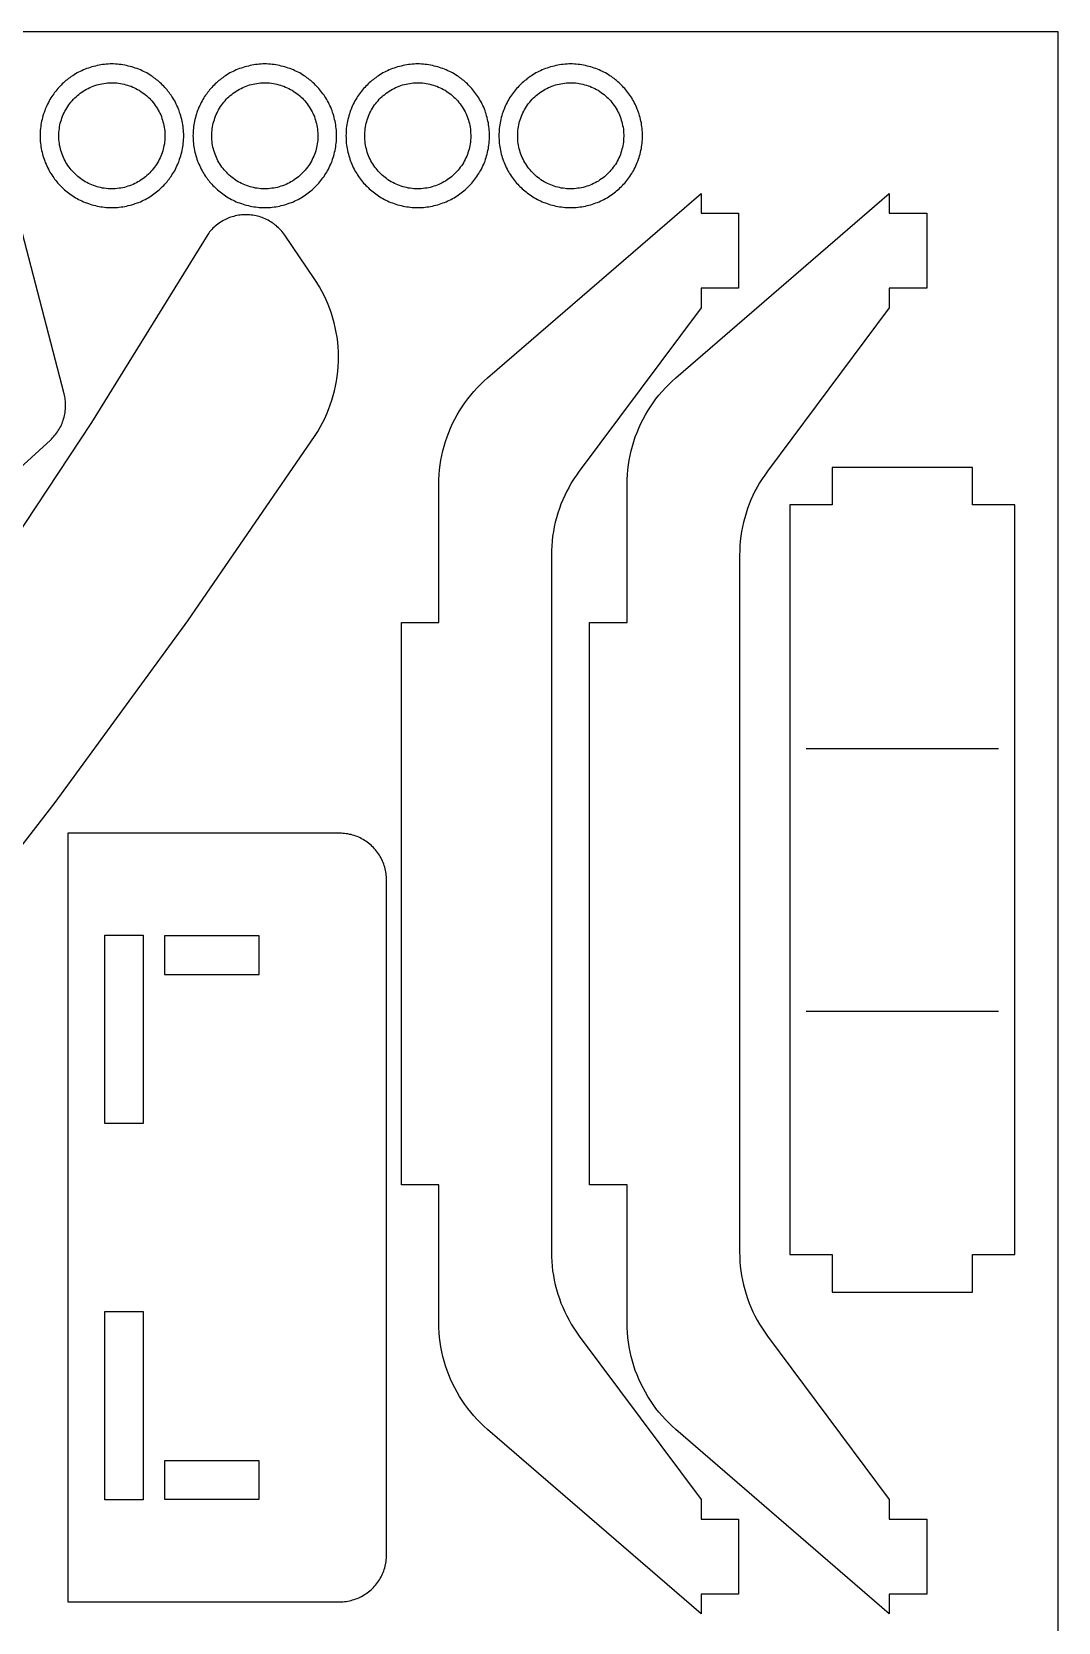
# Model space of a CAD drawing. Header units: millimetres. Extents: x 182 to 556, y 163 to 354.
# Drawn here: x 479.3 to 555.7, y 235.8 to 354.1 of the extents above; entities that cross this region are included whole.
import ezdxf

# ---------------------------------------------------------------- set-up
doc = ezdxf.new("R2010")
doc.units = ezdxf.units.MM
doc.layers.get('0').update_dxf_attribs({"linetype": 'CONTINUOUS', "true_color": 0xffffff})

msp = doc.modelspace()

# ---------------------------------------------------------------- linework, layer by layer
at = {"linetype": 'CONTINUOUS', "true_color": 0xffffff}
for points in [[(369.06, 163), (555.69, 163), (555.69, 354.11), (369.06, 354.11)], [(489.06, 350.15), (488.98, 350.24), (488.89, 350.32), (488.8, 350.4), (488.71, 350.48), (488.61, 350.55), (488.52, 350.63), (488.42, 350.7), (488.31, 350.78), (488.21, 350.85), (488.1, 350.92), (487.99, 350.98), (487.88, 351.05), (487.76, 351.11), (487.65, 351.17), (487.53, 351.22), (487.41, 351.28), (487.29, 351.33), (487.16, 351.38), (487.03, 351.42), (486.91, 351.47), (486.78, 351.5), (486.65, 351.54), (486.51, 351.57), (486.38, 351.6), (486.25, 351.63), (486.11, 351.65), (485.97, 351.67), (485.84, 351.69), (485.7, 351.7), (485.56, 351.71), (485.42, 351.72), (485.29, 351.72), (485.15, 351.72), (485.01, 351.71), (484.87, 351.7), (484.74, 351.69), (484.6, 351.67), (484.46, 351.65), (484.33, 351.63), (484.19, 351.6), (484.06, 351.57), (483.93, 351.54), (483.8, 351.5), (483.67, 351.47), (483.54, 351.42), (483.41, 351.38), (483.29, 351.33), (483.17, 351.28), (483.04, 351.22), (482.93, 351.17), (482.81, 351.11), (482.7, 351.05), (482.58, 350.98), (482.47, 350.92), (482.37, 350.85), (482.26, 350.78), (482.16, 350.7), (482.06, 350.63), (481.96, 350.55), (481.86, 350.48), (481.77, 350.4), (481.68, 350.32), (481.59, 350.24), (481.51, 350.15), (481.43, 350.07), (481.35, 349.98), (481.27, 349.89), (481.19, 349.8), (481.11, 349.7), (481.03, 349.61), (480.96, 349.51), (480.89, 349.4), (480.82, 349.3), (480.75, 349.19), (480.68, 349.08), (480.62, 348.97), (480.56, 348.85), (480.5, 348.74), (480.44, 348.62), (480.39, 348.5), (480.33, 348.37), (480.29, 348.25), (480.24, 348.12), (480.2, 348), (480.16, 347.87), (480.12, 347.74), (480.09, 347.6), (480.06, 347.47), (480.03, 347.34), (480.01, 347.2), (479.99, 347.06), (479.97, 346.93), (479.96, 346.79), (479.95, 346.65), (479.95, 346.51), (479.95, 346.38), (479.95, 346.24), (479.95, 346.1), (479.96, 345.96), (479.97, 345.82), (479.99, 345.69), (480.01, 345.55), (480.03, 345.42), (480.06, 345.28), (480.09, 345.15), (480.12, 345.02), (480.16, 344.89), (480.2, 344.76), (480.24, 344.63), (480.29, 344.5), (480.33, 344.38), (480.39, 344.26), (480.44, 344.13), (480.5, 344.02), (480.56, 343.9), (480.62, 343.78), (480.68, 343.67), (480.75, 343.56), (480.82, 343.46), (480.89, 343.35), (480.96, 343.25), (481.03, 343.15), (481.11, 343.05), (481.19, 342.95), (481.27, 342.86), (481.35, 342.77), (481.43, 342.68), (481.51, 342.6), (481.59, 342.52), (481.68, 342.44), (481.77, 342.35), (481.86, 342.28), (481.96, 342.2), (482.06, 342.12), (482.16, 342.05), (482.26, 341.98), (482.37, 341.91), (482.47, 341.84), (482.58, 341.77), (482.7, 341.71), (482.81, 341.64), (482.93, 341.59), (483.04, 341.53), (483.17, 341.47), (483.29, 341.42), (483.41, 341.38), (483.54, 341.33), (483.67, 341.29), (483.8, 341.25), (483.93, 341.21), (484.06, 341.18), (484.19, 341.15), (484.33, 341.12), (484.46, 341.1), (484.6, 341.08), (484.74, 341.06), (484.87, 341.05), (485.01, 341.04), (485.15, 341.04), (485.29, 341.04), (485.42, 341.04), (485.56, 341.04), (485.7, 341.05), (485.84, 341.06), (485.97, 341.08), (486.11, 341.1), (486.25, 341.12), (486.38, 341.15), (486.51, 341.18), (486.65, 341.21), (486.78, 341.25), (486.91, 341.29), (487.03, 341.33), (487.16, 341.38), (487.29, 341.42), (487.41, 341.47), (487.53, 341.53), (487.65, 341.59), (487.76, 341.64), (487.88, 341.71), (487.99, 341.77), (488.1, 341.84), (488.21, 341.91), (488.31, 341.98), (488.42, 342.05), (488.52, 342.12), (488.61, 342.2), (488.71, 342.28), (488.8, 342.35), (488.89, 342.44), (488.98, 342.52), (489.06, 342.6), (489.15, 342.68), (489.23, 342.77), (489.31, 342.86), (489.39, 342.95), (489.46, 343.05), (489.54, 343.15), (489.61, 343.25), (489.69, 343.35), (489.76, 343.46), (489.83, 343.56), (489.89, 343.67), (489.96, 343.78), (490.02, 343.9), (490.08, 344.02), (490.13, 344.13), (490.19, 344.26), (490.24, 344.38), (490.29, 344.5), (490.33, 344.63), (490.38, 344.76), (490.41, 344.89), (490.45, 345.02), (490.48, 345.15), (490.51, 345.28), (490.54, 345.42), (490.56, 345.55), (490.58, 345.69), (490.6, 345.82), (490.61, 345.96), (490.62, 346.1), (490.63, 346.24), (490.63, 346.38), (490.63, 346.51), (490.62, 346.65), (490.61, 346.79), (490.6, 346.93), (490.58, 347.06), (490.56, 347.2), (490.54, 347.34), (490.51, 347.47), (490.48, 347.6), (490.45, 347.74), (490.41, 347.87), (490.38, 348), (490.33, 348.12), (490.29, 348.25), (490.24, 348.37), (490.19, 348.5), (490.13, 348.62), (490.08, 348.74), (490.02, 348.85), (489.96, 348.97), (489.89, 349.08), (489.83, 349.19), (489.76, 349.3), (489.69, 349.4), (489.61, 349.51), (489.54, 349.61), (489.46, 349.7), (489.39, 349.8), (489.31, 349.89), (489.23, 349.98), (489.15, 350.07), (489.06, 350.15), (489.06, 350.15)], [(500.44, 350.15), (500.36, 350.24), (500.27, 350.32), (500.18, 350.4), (500.09, 350.48), (499.99, 350.55), (499.89, 350.63), (499.79, 350.7), (499.69, 350.78), (499.59, 350.85), (499.48, 350.92), (499.37, 350.98), (499.26, 351.05), (499.14, 351.11), (499.03, 351.17), (498.91, 351.22), (498.79, 351.28), (498.66, 351.33), (498.54, 351.38), (498.41, 351.42), (498.29, 351.47), (498.16, 351.5), (498.03, 351.54), (497.89, 351.57), (497.76, 351.6), (497.63, 351.63), (497.49, 351.65), (497.35, 351.67), (497.22, 351.69), (497.08, 351.7), (496.94, 351.71), (496.8, 351.72), (496.67, 351.72), (496.53, 351.72), (496.39, 351.71), (496.25, 351.7), (496.11, 351.69), (495.98, 351.67), (495.84, 351.65), (495.71, 351.63), (495.57, 351.6), (495.44, 351.57), (495.31, 351.54), (495.17, 351.5), (495.05, 351.47), (494.92, 351.42), (494.79, 351.38), (494.67, 351.33), (494.54, 351.28), (494.42, 351.22), (494.3, 351.17), (494.19, 351.11), (494.07, 351.05), (493.96, 350.98), (493.85, 350.92), (493.74, 350.85), (493.64, 350.78), (493.54, 350.7), (493.44, 350.63), (493.34, 350.55), (493.24, 350.48), (493.15, 350.4), (493.06, 350.32), (492.97, 350.24), (492.89, 350.15), (492.81, 350.07), (492.72, 349.98), (492.64, 349.89), (492.56, 349.8), (492.49, 349.7), (492.41, 349.61), (492.34, 349.51), (492.26, 349.4), (492.19, 349.3), (492.13, 349.19), (492.06, 349.08), (492, 348.97), (491.93, 348.85), (491.87, 348.74), (491.82, 348.62), (491.76, 348.5), (491.71, 348.37), (491.66, 348.25), (491.62, 348.12), (491.58, 348), (491.54, 347.87), (491.5, 347.74), (491.47, 347.6), (491.44, 347.47), (491.41, 347.34), (491.39, 347.2), (491.37, 347.06), (491.35, 346.93), (491.34, 346.79), (491.33, 346.65), (491.33, 346.51), (491.32, 346.38), (491.33, 346.24), (491.33, 346.1), (491.34, 345.96), (491.35, 345.82), (491.37, 345.69), (491.39, 345.55), (491.41, 345.42), (491.44, 345.28), (491.47, 345.15), (491.5, 345.02), (491.54, 344.89), (491.58, 344.76), (491.62, 344.63), (491.66, 344.5), (491.71, 344.38), (491.76, 344.26), (491.82, 344.13), (491.87, 344.02), (491.93, 343.9), (492, 343.78), (492.06, 343.67), (492.13, 343.56), (492.19, 343.46), (492.26, 343.35), (492.34, 343.25), (492.41, 343.15), (492.49, 343.05), (492.56, 342.95), (492.64, 342.86), (492.72, 342.77), (492.81, 342.68), (492.89, 342.6), (492.97, 342.52), (493.06, 342.44), (493.15, 342.35), (493.24, 342.28), (493.34, 342.2), (493.44, 342.12), (493.54, 342.05), (493.64, 341.98), (493.74, 341.91), (493.85, 341.84), (493.96, 341.77), (494.07, 341.71), (494.19, 341.64), (494.3, 341.59), (494.42, 341.53), (494.54, 341.47), (494.67, 341.42), (494.79, 341.38), (494.92, 341.33), (495.05, 341.29), (495.17, 341.25), (495.31, 341.21), (495.44, 341.18), (495.57, 341.15), (495.71, 341.12), (495.84, 341.1), (495.98, 341.08), (496.11, 341.06), (496.25, 341.05), (496.39, 341.04), (496.53, 341.04), (496.67, 341.04), (496.8, 341.04), (496.94, 341.04), (497.08, 341.05), (497.22, 341.06), (497.35, 341.08), (497.49, 341.1), (497.63, 341.12), (497.76, 341.15), (497.89, 341.18), (498.03, 341.21), (498.16, 341.25), (498.29, 341.29), (498.41, 341.33), (498.54, 341.38), (498.66, 341.42), (498.79, 341.47), (498.91, 341.53), (499.03, 341.59), (499.14, 341.64), (499.26, 341.71), (499.37, 341.77), (499.48, 341.84), (499.59, 341.91), (499.69, 341.98), (499.79, 342.05), (499.89, 342.12), (499.99, 342.2), (500.09, 342.28), (500.18, 342.35), (500.27, 342.44), (500.36, 342.52), (500.44, 342.6), (500.52, 342.68), (500.61, 342.77), (500.69, 342.86), (500.77, 342.95), (500.84, 343.05), (500.92, 343.15), (500.99, 343.25), (501.07, 343.35), (501.14, 343.46), (501.2, 343.56), (501.27, 343.67), (501.34, 343.78), (501.4, 343.9), (501.46, 344.02), (501.51, 344.13), (501.57, 344.26), (501.62, 344.38), (501.67, 344.5), (501.71, 344.63), (501.75, 344.76), (501.79, 344.89), (501.83, 345.02), (501.86, 345.15), (501.89, 345.28), (501.92, 345.42), (501.94, 345.55), (501.96, 345.69), (501.98, 345.82), (501.99, 345.96), (502, 346.1), (502, 346.24), (502.01, 346.38), (502, 346.51), (502, 346.65), (501.99, 346.79), (501.98, 346.93), (501.96, 347.06), (501.94, 347.2), (501.92, 347.34), (501.89, 347.47), (501.86, 347.6), (501.83, 347.74), (501.79, 347.87), (501.75, 348), (501.71, 348.12), (501.67, 348.25), (501.62, 348.37), (501.57, 348.5), (501.51, 348.62), (501.46, 348.74), (501.4, 348.85), (501.34, 348.97), (501.27, 349.08), (501.2, 349.19), (501.14, 349.3), (501.07, 349.4), (500.99, 349.51), (500.92, 349.61), (500.84, 349.7), (500.77, 349.8), (500.69, 349.89), (500.61, 349.98), (500.52, 350.07), (500.44, 350.15), (500.44, 350.15)], [(511.82, 350.15), (511.74, 350.24), (511.65, 350.32), (511.56, 350.4), (511.47, 350.48), (511.37, 350.55), (511.27, 350.63), (511.17, 350.7), (511.07, 350.78), (510.97, 350.85), (510.86, 350.92), (510.75, 350.98), (510.64, 351.05), (510.52, 351.11), (510.4, 351.17), (510.29, 351.22), (510.17, 351.28), (510.04, 351.33), (509.92, 351.38), (509.79, 351.42), (509.66, 351.47), (509.53, 351.5), (509.4, 351.54), (509.27, 351.57), (509.14, 351.6), (509, 351.63), (508.87, 351.65), (508.73, 351.67), (508.6, 351.69), (508.46, 351.7), (508.32, 351.71), (508.18, 351.72), (508.04, 351.72), (507.91, 351.72), (507.77, 351.71), (507.63, 351.7), (507.49, 351.69), (507.36, 351.67), (507.22, 351.65), (507.08, 351.63), (506.95, 351.6), (506.82, 351.57), (506.68, 351.54), (506.55, 351.5), (506.42, 351.47), (506.3, 351.42), (506.17, 351.38), (506.05, 351.33), (505.92, 351.28), (505.8, 351.22), (505.68, 351.17), (505.57, 351.11), (505.45, 351.05), (505.34, 350.98), (505.23, 350.92), (505.12, 350.85), (505.02, 350.78), (504.92, 350.7), (504.82, 350.63), (504.72, 350.55), (504.62, 350.48), (504.53, 350.4), (504.44, 350.32), (504.35, 350.24), (504.27, 350.15), (504.18, 350.07), (504.1, 349.98), (504.02, 349.89), (503.94, 349.8), (503.87, 349.7), (503.79, 349.61), (503.72, 349.51), (503.64, 349.4), (503.57, 349.3), (503.5, 349.19), (503.44, 349.08), (503.37, 348.97), (503.31, 348.85), (503.25, 348.74), (503.2, 348.62), (503.14, 348.5), (503.09, 348.37), (503.04, 348.25), (503, 348.12), (502.96, 348), (502.92, 347.87), (502.88, 347.74), (502.85, 347.6), (502.82, 347.47), (502.79, 347.34), (502.77, 347.2), (502.75, 347.06), (502.73, 346.93), (502.72, 346.79), (502.71, 346.65), (502.71, 346.51), (502.7, 346.38), (502.71, 346.24), (502.71, 346.1), (502.72, 345.96), (502.73, 345.82), (502.75, 345.69), (502.77, 345.55), (502.79, 345.42), (502.82, 345.28), (502.85, 345.15), (502.88, 345.02), (502.92, 344.89), (502.96, 344.76), (503, 344.63), (503.04, 344.5), (503.09, 344.38), (503.14, 344.26), (503.2, 344.13), (503.25, 344.02), (503.31, 343.9), (503.37, 343.78), (503.44, 343.67), (503.5, 343.56), (503.57, 343.46), (503.64, 343.35), (503.72, 343.25), (503.79, 343.15), (503.87, 343.05), (503.94, 342.95), (504.02, 342.86), (504.1, 342.77), (504.18, 342.68), (504.27, 342.6), (504.35, 342.52), (504.44, 342.44), (504.53, 342.35), (504.62, 342.28), (504.72, 342.2), (504.82, 342.12), (504.92, 342.05), (505.02, 341.98), (505.12, 341.91), (505.23, 341.84), (505.34, 341.77), (505.45, 341.71), (505.57, 341.64), (505.68, 341.59), (505.8, 341.53), (505.92, 341.47), (506.05, 341.42), (506.17, 341.38), (506.3, 341.33), (506.42, 341.29), (506.55, 341.25), (506.68, 341.21), (506.82, 341.18), (506.95, 341.15), (507.08, 341.12), (507.22, 341.1), (507.36, 341.08), (507.49, 341.06), (507.63, 341.05), (507.77, 341.04), (507.91, 341.04), (508.04, 341.04), (508.18, 341.04), (508.32, 341.04), (508.46, 341.05), (508.6, 341.06), (508.73, 341.08), (508.87, 341.1), (509, 341.12), (509.14, 341.15), (509.27, 341.18), (509.4, 341.21), (509.53, 341.25), (509.66, 341.29), (509.79, 341.33), (509.92, 341.38), (510.04, 341.42), (510.17, 341.47), (510.29, 341.53), (510.4, 341.59), (510.52, 341.64), (510.64, 341.71), (510.75, 341.77), (510.86, 341.84), (510.97, 341.91), (511.07, 341.98), (511.17, 342.05), (511.27, 342.12), (511.37, 342.2), (511.47, 342.28), (511.56, 342.35), (511.65, 342.44), (511.74, 342.52), (511.82, 342.6), (511.9, 342.68), (511.99, 342.77), (512.07, 342.86), (512.14, 342.95), (512.22, 343.05), (512.3, 343.15), (512.37, 343.25), (512.44, 343.35), (512.52, 343.46), (512.58, 343.56), (512.65, 343.67), (512.71, 343.78), (512.78, 343.9), (512.83, 344.02), (512.89, 344.13), (512.95, 344.26), (513, 344.38), (513.05, 344.5), (513.09, 344.63), (513.13, 344.76), (513.17, 344.89), (513.21, 345.02), (513.24, 345.15), (513.27, 345.28), (513.3, 345.42), (513.32, 345.55), (513.34, 345.69), (513.36, 345.82), (513.37, 345.96), (513.38, 346.1), (513.38, 346.24), (513.38, 346.38), (513.38, 346.51), (513.38, 346.65), (513.37, 346.79), (513.36, 346.93), (513.34, 347.06), (513.32, 347.2), (513.3, 347.34), (513.27, 347.47), (513.24, 347.6), (513.21, 347.74), (513.17, 347.87), (513.13, 348), (513.09, 348.12), (513.05, 348.25), (513, 348.37), (512.95, 348.5), (512.89, 348.62), (512.83, 348.74), (512.78, 348.85), (512.71, 348.97), (512.65, 349.08), (512.58, 349.19), (512.52, 349.3), (512.44, 349.4), (512.37, 349.51), (512.3, 349.61), (512.22, 349.7), (512.14, 349.8), (512.07, 349.89), (511.99, 349.98), (511.9, 350.07), (511.82, 350.15), (511.82, 350.15)], [(523.2, 350.15), (523.11, 350.24), (523.03, 350.32), (522.94, 350.4), (522.84, 350.48), (522.75, 350.55), (522.65, 350.63), (522.55, 350.7), (522.45, 350.78), (522.34, 350.85), (522.24, 350.92), (522.13, 350.98), (522.01, 351.05), (521.9, 351.11), (521.78, 351.17), (521.66, 351.22), (521.54, 351.28), (521.42, 351.33), (521.3, 351.38), (521.17, 351.42), (521.04, 351.47), (520.91, 351.5), (520.78, 351.54), (520.65, 351.57), (520.52, 351.6), (520.38, 351.63), (520.25, 351.65), (520.11, 351.67), (519.97, 351.69), (519.84, 351.7), (519.7, 351.71), (519.56, 351.72), (519.42, 351.72), (519.28, 351.72), (519.15, 351.71), (519.01, 351.7), (518.87, 351.69), (518.73, 351.67), (518.6, 351.65), (518.46, 351.63), (518.33, 351.6), (518.2, 351.57), (518.06, 351.54), (517.93, 351.5), (517.8, 351.47), (517.68, 351.42), (517.55, 351.38), (517.42, 351.33), (517.3, 351.28), (517.18, 351.22), (517.06, 351.17), (516.95, 351.11), (516.83, 351.05), (516.72, 350.98), (516.61, 350.92), (516.5, 350.85), (516.4, 350.78), (516.29, 350.7), (516.19, 350.63), (516.1, 350.55), (516, 350.48), (515.91, 350.4), (515.82, 350.32), (515.73, 350.24), (515.65, 350.15), (515.56, 350.07), (515.48, 349.98), (515.4, 349.89), (515.32, 349.8), (515.24, 349.7), (515.17, 349.61), (515.09, 349.51), (515.02, 349.4), (514.95, 349.3), (514.88, 349.19), (514.82, 349.08), (514.75, 348.97), (514.69, 348.85), (514.63, 348.74), (514.58, 348.62), (514.52, 348.5), (514.47, 348.37), (514.42, 348.25), (514.38, 348.12), (514.33, 348), (514.29, 347.87), (514.26, 347.74), (514.23, 347.6), (514.2, 347.47), (514.17, 347.34), (514.15, 347.2), (514.13, 347.06), (514.11, 346.93), (514.1, 346.79), (514.09, 346.65), (514.08, 346.51), (514.08, 346.38), (514.08, 346.24), (514.09, 346.1), (514.1, 345.96), (514.11, 345.82), (514.13, 345.69), (514.15, 345.55), (514.17, 345.42), (514.2, 345.28), (514.23, 345.15), (514.26, 345.02), (514.29, 344.89), (514.33, 344.76), (514.38, 344.63), (514.42, 344.5), (514.47, 344.38), (514.52, 344.26), (514.58, 344.13), (514.63, 344.02), (514.69, 343.9), (514.75, 343.78), (514.82, 343.67), (514.88, 343.56), (514.95, 343.46), (515.02, 343.35), (515.09, 343.25), (515.17, 343.15), (515.24, 343.05), (515.32, 342.95), (515.4, 342.86), (515.48, 342.77), (515.56, 342.68), (515.65, 342.6), (515.73, 342.52), (515.82, 342.44), (515.91, 342.35), (516, 342.28), (516.1, 342.2), (516.19, 342.12), (516.29, 342.05), (516.4, 341.98), (516.5, 341.91), (516.61, 341.84), (516.72, 341.77), (516.83, 341.71), (516.95, 341.64), (517.06, 341.59), (517.18, 341.53), (517.3, 341.47), (517.42, 341.42), (517.55, 341.38), (517.68, 341.33), (517.8, 341.29), (517.93, 341.25), (518.06, 341.21), (518.2, 341.18), (518.33, 341.15), (518.46, 341.12), (518.6, 341.1), (518.73, 341.08), (518.87, 341.06), (519.01, 341.05), (519.15, 341.04), (519.28, 341.04), (519.42, 341.04), (519.56, 341.04), (519.7, 341.04), (519.84, 341.05), (519.97, 341.06), (520.11, 341.08), (520.25, 341.1), (520.38, 341.12), (520.52, 341.15), (520.65, 341.18), (520.78, 341.21), (520.91, 341.25), (521.04, 341.29), (521.17, 341.33), (521.3, 341.38), (521.42, 341.42), (521.54, 341.47), (521.66, 341.53), (521.78, 341.59), (521.9, 341.64), (522.01, 341.71), (522.13, 341.77), (522.24, 341.84), (522.34, 341.91), (522.45, 341.98), (522.55, 342.05), (522.65, 342.12), (522.75, 342.2), (522.84, 342.28), (522.94, 342.35), (523.03, 342.44), (523.11, 342.52), (523.2, 342.6), (523.28, 342.68), (523.36, 342.77), (523.44, 342.86), (523.52, 342.95), (523.6, 343.05), (523.68, 343.15), (523.75, 343.25), (523.82, 343.35), (523.89, 343.46), (523.96, 343.56), (524.03, 343.67), (524.09, 343.78), (524.15, 343.9), (524.21, 344.02), (524.27, 344.13), (524.32, 344.26), (524.38, 344.38), (524.42, 344.5), (524.47, 344.63), (524.51, 344.76), (524.55, 344.89), (524.59, 345.02), (524.62, 345.15), (524.65, 345.28), (524.68, 345.42), (524.7, 345.55), (524.72, 345.69), (524.74, 345.82), (524.75, 345.96), (524.76, 346.1), (524.76, 346.24), (524.76, 346.38), (524.76, 346.51), (524.76, 346.65), (524.75, 346.79), (524.74, 346.93), (524.72, 347.06), (524.7, 347.2), (524.68, 347.34), (524.65, 347.47), (524.62, 347.6), (524.59, 347.74), (524.55, 347.87), (524.51, 348), (524.47, 348.12), (524.42, 348.25), (524.38, 348.37), (524.32, 348.5), (524.27, 348.62), (524.21, 348.74), (524.15, 348.85), (524.09, 348.97), (524.03, 349.08), (523.96, 349.19), (523.89, 349.3), (523.82, 349.4), (523.75, 349.51), (523.68, 349.61), (523.6, 349.7), (523.52, 349.8), (523.44, 349.89), (523.36, 349.98), (523.28, 350.07), (523.2, 350.15), (523.2, 350.15)], [(488.08, 349.17), (488.17, 349.07), (488.26, 348.97), (488.35, 348.86), (488.44, 348.75), (488.52, 348.64), (488.59, 348.53), (488.67, 348.41), (488.73, 348.29), (488.8, 348.17), (488.86, 348.05), (488.92, 347.93), (488.97, 347.8), (489.01, 347.67), (489.06, 347.54), (489.09, 347.41), (489.13, 347.28), (489.16, 347.14), (489.18, 347.01), (489.2, 346.87), (489.22, 346.74), (489.23, 346.6), (489.23, 346.46), (489.23, 346.32), (489.23, 346.19), (489.22, 346.05), (489.21, 345.91), (489.19, 345.78), (489.16, 345.64), (489.14, 345.51), (489.1, 345.38), (489.07, 345.25), (489.03, 345.11), (488.98, 344.99), (488.93, 344.86), (488.87, 344.73), (488.81, 344.61), (488.75, 344.49), (488.68, 344.37), (488.61, 344.25), (488.54, 344.14), (488.46, 344.03), (488.37, 343.92), (488.29, 343.81), (488.19, 343.71), (488.1, 343.61), (488, 343.51), (487.9, 343.42), (487.8, 343.33), (487.69, 343.25), (487.58, 343.17), (487.47, 343.09), (487.35, 343.01), (487.23, 342.94), (487.11, 342.88), (486.99, 342.82), (486.87, 342.76), (486.74, 342.71), (486.61, 342.66), (486.48, 342.62), (486.35, 342.58), (486.22, 342.54), (486.09, 342.51), (485.95, 342.49), (485.82, 342.47), (485.68, 342.45), (485.54, 342.44), (485.41, 342.43), (485.27, 342.43), (485.13, 342.43), (485, 342.44), (484.86, 342.45), (484.72, 342.47), (484.59, 342.49), (484.45, 342.52), (484.32, 342.55), (484.19, 342.59), (484.06, 342.63), (483.93, 342.67), (483.8, 342.72), (483.67, 342.77), (483.55, 342.83), (483.43, 342.9), (483.31, 342.96), (483.19, 343.03), (483.08, 343.11), (482.96, 343.19), (482.86, 343.27), (482.75, 343.35), (482.65, 343.44), (482.55, 343.54), (482.45, 343.64), (482.36, 343.74), (482.27, 343.84), (482.18, 343.94), (482.1, 344.05), (482.02, 344.17), (481.94, 344.28), (481.87, 344.4), (481.81, 344.52), (481.74, 344.64), (481.69, 344.76), (481.63, 344.89), (481.58, 345.02), (481.54, 345.15), (481.5, 345.28), (481.46, 345.41), (481.43, 345.54), (481.4, 345.68), (481.38, 345.81), (481.36, 345.95), (481.35, 346.09), (481.34, 346.22), (481.34, 346.36), (481.34, 346.5), (481.35, 346.63), (481.36, 346.77), (481.38, 346.91), (481.4, 347.04), (481.42, 347.18), (481.45, 347.31), (481.49, 347.44), (481.53, 347.57), (481.57, 347.7), (481.62, 347.83), (481.67, 347.96), (481.73, 348.08), (481.79, 348.2), (481.86, 348.32), (481.93, 348.44), (482, 348.56), (482.08, 348.67), (482.16, 348.78), (482.24, 348.89), (482.33, 348.99), (482.42, 349.09), (482.52, 349.19), (482.62, 349.28), (482.72, 349.38), (482.83, 349.46), (482.94, 349.55), (483.05, 349.63), (483.16, 349.7), (483.28, 349.77), (483.4, 349.84), (483.52, 349.9), (483.64, 349.96), (483.77, 350.02), (483.9, 350.07), (484.03, 350.11), (484.16, 350.16), (484.29, 350.19), (484.42, 350.23), (484.55, 350.25), (484.69, 350.28), (484.83, 350.29), (484.96, 350.31), (485.1, 350.32), (485.24, 350.32), (485.37, 350.32), (485.51, 350.32), (485.65, 350.31), (485.78, 350.29), (485.92, 350.27), (486.05, 350.25), (486.19, 350.22), (486.32, 350.18), (486.45, 350.15), (486.58, 350.1), (486.71, 350.06), (486.84, 350), (486.96, 349.95), (487.08, 349.89), (487.2, 349.82), (487.32, 349.76), (487.44, 349.68), (487.55, 349.61), (487.66, 349.53), (487.77, 349.44), (487.88, 349.35), (487.98, 349.26), (488.08, 349.17), (488.08, 349.17)], [(499.46, 349.17), (499.55, 349.07), (499.64, 348.97), (499.73, 348.86), (499.81, 348.75), (499.9, 348.64), (499.97, 348.53), (500.04, 348.41), (500.11, 348.29), (500.18, 348.17), (500.24, 348.05), (500.29, 347.93), (500.35, 347.8), (500.39, 347.67), (500.44, 347.54), (500.47, 347.41), (500.51, 347.28), (500.54, 347.14), (500.56, 347.01), (500.58, 346.87), (500.59, 346.74), (500.6, 346.6), (500.61, 346.46), (500.61, 346.32), (500.61, 346.19), (500.6, 346.05), (500.58, 345.91), (500.57, 345.78), (500.54, 345.64), (500.51, 345.51), (500.48, 345.38), (500.45, 345.25), (500.4, 345.11), (500.36, 344.99), (500.31, 344.86), (500.25, 344.73), (500.19, 344.61), (500.13, 344.49), (500.06, 344.37), (499.99, 344.25), (499.91, 344.14), (499.84, 344.03), (499.75, 343.92), (499.66, 343.81), (499.57, 343.71), (499.48, 343.61), (499.38, 343.51), (499.28, 343.42), (499.18, 343.33), (499.07, 343.25), (498.96, 343.17), (498.85, 343.09), (498.73, 343.01), (498.61, 342.94), (498.49, 342.88), (498.37, 342.82), (498.25, 342.76), (498.12, 342.71), (497.99, 342.66), (497.86, 342.62), (497.73, 342.58), (497.6, 342.54), (497.46, 342.51), (497.33, 342.49), (497.19, 342.47), (497.06, 342.45), (496.92, 342.44), (496.79, 342.43), (496.65, 342.43), (496.51, 342.43), (496.37, 342.44), (496.24, 342.45), (496.1, 342.47), (495.97, 342.49), (495.83, 342.52), (495.7, 342.55), (495.57, 342.59), (495.44, 342.63), (495.31, 342.67), (495.18, 342.72), (495.05, 342.77), (494.93, 342.83), (494.81, 342.9), (494.69, 342.96), (494.57, 343.03), (494.46, 343.11), (494.34, 343.19), (494.23, 343.27), (494.13, 343.35), (494.02, 343.44), (493.92, 343.54), (493.83, 343.64), (493.73, 343.74), (493.64, 343.84), (493.56, 343.94), (493.48, 344.05), (493.4, 344.17), (493.32, 344.28), (493.25, 344.4), (493.18, 344.52), (493.12, 344.64), (493.06, 344.76), (493.01, 344.89), (492.96, 345.02), (492.92, 345.15), (492.88, 345.28), (492.84, 345.41), (492.81, 345.54), (492.78, 345.68), (492.76, 345.81), (492.74, 345.95), (492.73, 346.09), (492.72, 346.22), (492.72, 346.36), (492.72, 346.5), (492.73, 346.63), (492.74, 346.77), (492.76, 346.91), (492.78, 347.04), (492.8, 347.18), (492.83, 347.31), (492.87, 347.44), (492.91, 347.57), (492.95, 347.7), (493, 347.83), (493.05, 347.96), (493.11, 348.08), (493.17, 348.2), (493.23, 348.32), (493.3, 348.44), (493.38, 348.56), (493.46, 348.67), (493.54, 348.78), (493.62, 348.89), (493.71, 348.99), (493.8, 349.09), (493.9, 349.19), (494, 349.28), (494.1, 349.38), (494.21, 349.46), (494.32, 349.55), (494.43, 349.63), (494.54, 349.7), (494.66, 349.77), (494.78, 349.84), (494.9, 349.9), (495.02, 349.96), (495.15, 350.02), (495.27, 350.07), (495.4, 350.11), (495.53, 350.16), (495.67, 350.19), (495.8, 350.23), (495.93, 350.25), (496.07, 350.28), (496.2, 350.29), (496.34, 350.31), (496.48, 350.32), (496.61, 350.32), (496.75, 350.32), (496.89, 350.32), (497.02, 350.31), (497.16, 350.29), (497.3, 350.27), (497.43, 350.25), (497.56, 350.22), (497.7, 350.18), (497.83, 350.15), (497.96, 350.1), (498.09, 350.06), (498.21, 350), (498.34, 349.95), (498.46, 349.89), (498.58, 349.82), (498.7, 349.76), (498.82, 349.68), (498.93, 349.61), (499.04, 349.53), (499.15, 349.44), (499.26, 349.35), (499.36, 349.26), (499.46, 349.17), (499.46, 349.17)], [(510.83, 349.17), (510.93, 349.07), (511.02, 348.97), (511.11, 348.86), (511.19, 348.75), (511.27, 348.64), (511.35, 348.53), (511.42, 348.41), (511.49, 348.29), (511.56, 348.17), (511.62, 348.05), (511.67, 347.93), (511.72, 347.8), (511.77, 347.67), (511.81, 347.54), (511.85, 347.41), (511.89, 347.28), (511.91, 347.14), (511.94, 347.01), (511.96, 346.87), (511.97, 346.74), (511.98, 346.6), (511.99, 346.46), (511.99, 346.32), (511.99, 346.19), (511.98, 346.05), (511.96, 345.91), (511.94, 345.78), (511.92, 345.64), (511.89, 345.51), (511.86, 345.38), (511.82, 345.25), (511.78, 345.11), (511.74, 344.99), (511.69, 344.86), (511.63, 344.73), (511.57, 344.61), (511.51, 344.49), (511.44, 344.37), (511.37, 344.25), (511.29, 344.14), (511.21, 344.03), (511.13, 343.92), (511.04, 343.81), (510.95, 343.71), (510.86, 343.61), (510.76, 343.51), (510.66, 343.42), (510.56, 343.33), (510.45, 343.25), (510.34, 343.17), (510.23, 343.09), (510.11, 343.01), (509.99, 342.94), (509.87, 342.88), (509.75, 342.82), (509.62, 342.76), (509.5, 342.71), (509.37, 342.66), (509.24, 342.62), (509.11, 342.58), (508.98, 342.54), (508.84, 342.51), (508.71, 342.49), (508.57, 342.47), (508.44, 342.45), (508.3, 342.44), (508.16, 342.43), (508.03, 342.43), (507.89, 342.43), (507.75, 342.44), (507.62, 342.45), (507.48, 342.47), (507.35, 342.49), (507.21, 342.52), (507.08, 342.55), (506.95, 342.59), (506.82, 342.63), (506.69, 342.67), (506.56, 342.72), (506.43, 342.77), (506.31, 342.83), (506.19, 342.9), (506.07, 342.96), (505.95, 343.03), (505.83, 343.11), (505.72, 343.19), (505.61, 343.27), (505.51, 343.35), (505.4, 343.44), (505.3, 343.54), (505.21, 343.64), (505.11, 343.74), (505.02, 343.84), (504.94, 343.94), (504.85, 344.05), (504.78, 344.17), (504.7, 344.28), (504.63, 344.4), (504.56, 344.52), (504.5, 344.64), (504.44, 344.76), (504.39, 344.89), (504.34, 345.02), (504.29, 345.15), (504.25, 345.28), (504.22, 345.41), (504.19, 345.54), (504.16, 345.68), (504.14, 345.81), (504.12, 345.95), (504.11, 346.09), (504.1, 346.22), (504.1, 346.36), (504.1, 346.5), (504.11, 346.63), (504.12, 346.77), (504.13, 346.91), (504.15, 347.04), (504.18, 347.18), (504.21, 347.31), (504.25, 347.44), (504.28, 347.57), (504.33, 347.7), (504.38, 347.83), (504.43, 347.96), (504.49, 348.08), (504.55, 348.2), (504.61, 348.32), (504.68, 348.44), (504.76, 348.56), (504.83, 348.67), (504.92, 348.78), (505, 348.89), (505.09, 348.99), (505.18, 349.09), (505.28, 349.19), (505.38, 349.28), (505.48, 349.38), (505.59, 349.46), (505.69, 349.55), (505.81, 349.63), (505.92, 349.7), (506.04, 349.77), (506.16, 349.84), (506.28, 349.9), (506.4, 349.96), (506.53, 350.02), (506.65, 350.07), (506.78, 350.11), (506.91, 350.16), (507.05, 350.19), (507.18, 350.23), (507.31, 350.25), (507.45, 350.28), (507.58, 350.29), (507.72, 350.31), (507.86, 350.32), (507.99, 350.32), (508.13, 350.32), (508.27, 350.32), (508.4, 350.31), (508.54, 350.29), (508.67, 350.27), (508.81, 350.25), (508.94, 350.22), (509.08, 350.18), (509.21, 350.15), (509.34, 350.1), (509.47, 350.06), (509.59, 350), (509.72, 349.95), (509.84, 349.89), (509.96, 349.82), (510.08, 349.76), (510.2, 349.68), (510.31, 349.61), (510.42, 349.53), (510.53, 349.44), (510.63, 349.35), (510.74, 349.26), (510.83, 349.17), (510.83, 349.17)], [(522.21, 349.17), (522.31, 349.07), (522.4, 348.97), (522.49, 348.86), (522.57, 348.75), (522.65, 348.64), (522.73, 348.53), (522.8, 348.41), (522.87, 348.29), (522.94, 348.17), (523, 348.05), (523.05, 347.93), (523.1, 347.8), (523.15, 347.67), (523.19, 347.54), (523.23, 347.41), (523.26, 347.28), (523.29, 347.14), (523.32, 347.01), (523.34, 346.87), (523.35, 346.74), (523.36, 346.6), (523.37, 346.46), (523.37, 346.32), (523.36, 346.19), (523.36, 346.05), (523.34, 345.91), (523.32, 345.78), (523.3, 345.64), (523.27, 345.51), (523.24, 345.38), (523.2, 345.25), (523.16, 345.11), (523.12, 344.99), (523.07, 344.86), (523.01, 344.73), (522.95, 344.61), (522.89, 344.49), (522.82, 344.37), (522.75, 344.25), (522.67, 344.14), (522.59, 344.03), (522.51, 343.92), (522.42, 343.81), (522.33, 343.71), (522.24, 343.61), (522.14, 343.51), (522.04, 343.42), (521.93, 343.33), (521.83, 343.25), (521.72, 343.17), (521.6, 343.09), (521.49, 343.01), (521.37, 342.94), (521.25, 342.88), (521.13, 342.82), (521, 342.76), (520.88, 342.71), (520.75, 342.66), (520.62, 342.62), (520.49, 342.58), (520.36, 342.54), (520.22, 342.51), (520.09, 342.49), (519.95, 342.47), (519.82, 342.45), (519.68, 342.44), (519.54, 342.43), (519.41, 342.43), (519.27, 342.43), (519.13, 342.44), (519, 342.45), (518.86, 342.47), (518.72, 342.49), (518.59, 342.52), (518.46, 342.55), (518.32, 342.59), (518.19, 342.63), (518.06, 342.67), (517.94, 342.72), (517.81, 342.77), (517.69, 342.83), (517.56, 342.9), (517.45, 342.96), (517.33, 343.03), (517.21, 343.11), (517.1, 343.19), (516.99, 343.27), (516.89, 343.35), (516.78, 343.44), (516.68, 343.54), (516.58, 343.64), (516.49, 343.74), (516.4, 343.84), (516.32, 343.94), (516.23, 344.05), (516.15, 344.17), (516.08, 344.28), (516.01, 344.4), (515.94, 344.52), (515.88, 344.64), (515.82, 344.76), (515.77, 344.89), (515.72, 345.02), (515.67, 345.15), (515.63, 345.28), (515.6, 345.41), (515.57, 345.54), (515.54, 345.68), (515.52, 345.81), (515.5, 345.95), (515.49, 346.09), (515.48, 346.22), (515.48, 346.36), (515.48, 346.5), (515.49, 346.63), (515.5, 346.77), (515.51, 346.91), (515.53, 347.04), (515.56, 347.18), (515.59, 347.31), (515.62, 347.44), (515.66, 347.57), (515.71, 347.7), (515.76, 347.83), (515.81, 347.96), (515.86, 348.08), (515.93, 348.2), (515.99, 348.32), (516.06, 348.44), (516.14, 348.56), (516.21, 348.67), (516.29, 348.78), (516.38, 348.89), (516.47, 348.99), (516.56, 349.09), (516.66, 349.19), (516.76, 349.28), (516.86, 349.38), (516.96, 349.46), (517.07, 349.55), (517.18, 349.63), (517.3, 349.7), (517.42, 349.77), (517.53, 349.84), (517.66, 349.9), (517.78, 349.96), (517.91, 350.02), (518.03, 350.07), (518.16, 350.11), (518.29, 350.16), (518.42, 350.19), (518.56, 350.23), (518.69, 350.25), (518.83, 350.28), (518.96, 350.29), (519.1, 350.31), (519.23, 350.32), (519.37, 350.32), (519.51, 350.32), (519.65, 350.32), (519.78, 350.31), (519.92, 350.29), (520.05, 350.27), (520.19, 350.25), (520.32, 350.22), (520.46, 350.18), (520.59, 350.15), (520.72, 350.1), (520.85, 350.06), (520.97, 350), (521.1, 349.95), (521.22, 349.89), (521.34, 349.82), (521.46, 349.76), (521.58, 349.68), (521.69, 349.61), (521.8, 349.53), (521.91, 349.44), (522.01, 349.35), (522.11, 349.26), (522.21, 349.17), (522.21, 349.17)], [(460.06, 304.89), (480.71, 323.73), (480.79, 323.81), (480.87, 323.89), (480.95, 323.98), (481.02, 324.06), (481.1, 324.15), (481.17, 324.25), (481.24, 324.34), (481.3, 324.44), (481.36, 324.54), (481.42, 324.65), (481.48, 324.75), (481.53, 324.86), (481.58, 324.97), (481.62, 325.09), (481.66, 325.2), (481.7, 325.32), (481.73, 325.43), (481.76, 325.55), (481.78, 325.67), (481.8, 325.79), (481.82, 325.91), (481.83, 326.03), (481.84, 326.15), (481.84, 326.27), (481.84, 326.38), (481.84, 326.5), (481.83, 326.62), (481.82, 326.73), (481.8, 326.85), (481.78, 326.96), (481.76, 327.07), (481.73, 327.18), (477.65, 342.93)], [(529.12, 244.89), (529.12, 243.43), (531.91, 243.43), (531.91, 237.85), (529.12, 237.85), (529.12, 236.39), (513.24, 250.11), (512.97, 250.35), (512.71, 250.6), (512.46, 250.85), (512.22, 251.12), (511.99, 251.39), (511.77, 251.67), (511.55, 251.96), (511.35, 252.26), (511.16, 252.56), (510.97, 252.87), (510.8, 253.19), (510.64, 253.51), (510.49, 253.84), (510.35, 254.17), (510.23, 254.5), (510.11, 254.84), (510.01, 255.19), (509.92, 255.54), (509.84, 255.89), (509.77, 256.24), (509.72, 256.59), (509.67, 256.95), (509.64, 257.31), (509.62, 257.67), (509.62, 258.03), (509.62, 268.31), (506.83, 268.31), (506.83, 289.23), (506.83, 310.16), (509.62, 310.16), (509.62, 320.44), (509.62, 320.8), (509.64, 321.16), (509.67, 321.52), (509.72, 321.88), (509.77, 322.23), (509.84, 322.58), (509.92, 322.93), (510.01, 323.28), (510.11, 323.63), (510.23, 323.97), (510.35, 324.3), (510.49, 324.63), (510.64, 324.96), (510.8, 325.28), (510.97, 325.6), (511.16, 325.91), (511.35, 326.21), (511.55, 326.51), (511.77, 326.8), (511.99, 327.08), (512.22, 327.35), (512.46, 327.62), (512.71, 327.87), (512.97, 328.12), (513.24, 328.36), (529.12, 342.08), (529.12, 340.62), (531.91, 340.62), (531.91, 335.04), (529.12, 335.04), (529.12, 333.58), (520.06, 321.42), (519.85, 321.13), (519.66, 320.84), (519.47, 320.54), (519.3, 320.23), (519.13, 319.92), (518.98, 319.61), (518.83, 319.28), (518.7, 318.96), (518.58, 318.63), (518.46, 318.29), (518.37, 317.95), (518.28, 317.61), (518.2, 317.27), (518.14, 316.92), (518.08, 316.57), (518.04, 316.22), (518.01, 315.87), (517.99, 315.52), (517.99, 315.17), (517.99, 289.23), (517.99, 263.3), (517.99, 262.95), (518.01, 262.6), (518.04, 262.25), (518.08, 261.9), (518.14, 261.55), (518.2, 261.2), (518.28, 260.86), (518.37, 260.52), (518.46, 260.18), (518.58, 259.84), (518.7, 259.51), (518.83, 259.19), (518.98, 258.86), (519.13, 258.55), (519.3, 258.24), (519.47, 257.93), (519.66, 257.63), (519.85, 257.34), (520.06, 257.05), (529.12, 244.89), (529.12, 244.89)], [(545.92, 243.43), (545.92, 237.85), (543.13, 237.85), (543.13, 236.39), (527.24, 250.11), (526.98, 250.35), (526.72, 250.6), (526.47, 250.85), (526.22, 251.12), (525.99, 251.39), (525.77, 251.67), (525.56, 251.96), (525.35, 252.26), (525.16, 252.56), (524.98, 252.87), (524.81, 253.19), (524.65, 253.51), (524.5, 253.84), (524.36, 254.17), (524.23, 254.5), (524.12, 254.84), (524.01, 255.19), (523.92, 255.54), (523.84, 255.89), (523.77, 256.24), (523.72, 256.59), (523.68, 256.95), (523.64, 257.31), (523.63, 257.67), (523.62, 258.03), (523.62, 268.31), (520.83, 268.31), (520.83, 289.23), (520.83, 310.16), (523.62, 310.16), (523.62, 320.44), (523.63, 320.8), (523.64, 321.16), (523.68, 321.52), (523.72, 321.88), (523.77, 322.23), (523.84, 322.58), (523.92, 322.93), (524.01, 323.28), (524.12, 323.63), (524.23, 323.97), (524.36, 324.3), (524.5, 324.63), (524.65, 324.96), (524.81, 325.28), (524.98, 325.6), (525.16, 325.91), (525.35, 326.21), (525.56, 326.51), (525.77, 326.8), (525.99, 327.08), (526.22, 327.35), (526.47, 327.62), (526.72, 327.87), (526.98, 328.12), (527.24, 328.36), (543.13, 342.08), (543.13, 340.62), (545.92, 340.62), (545.92, 335.04), (543.13, 335.04), (543.13, 333.58), (534.06, 321.42), (533.86, 321.13), (533.66, 320.84), (533.47, 320.54), (533.3, 320.23), (533.13, 319.92), (532.98, 319.61), (532.83, 319.28), (532.7, 318.96), (532.58, 318.63), (532.47, 318.29), (532.37, 317.95), (532.28, 317.61), (532.2, 317.27), (532.14, 316.92), (532.09, 316.57), (532.04, 316.22), (532.01, 315.87), (532, 315.52), (531.99, 315.17), (531.99, 289.23), (531.99, 263.3), (532, 262.95), (532.01, 262.6), (532.04, 262.25), (532.09, 261.9), (532.14, 261.55), (532.2, 261.2), (532.28, 260.86), (532.37, 260.52), (532.47, 260.18), (532.58, 259.84), (532.7, 259.51), (532.83, 259.19), (532.98, 258.86), (533.13, 258.55), (533.3, 258.24), (533.47, 257.93), (533.66, 257.63), (533.86, 257.34), (534.06, 257.05), (543.13, 244.89), (543.13, 243.43), (545.92, 243.43), (545.92, 243.43)], [(470.81, 283.52), (481.06, 296.75), (490.93, 310.28), (500.4, 324.08), (500.6, 324.38), (500.78, 324.7), (500.96, 325.02), (501.12, 325.34), (501.27, 325.68), (501.41, 326.01), (501.54, 326.35), (501.66, 326.7), (501.76, 327.05), (501.85, 327.4), (501.93, 327.75), (502, 328.11), (502.06, 328.47), (502.1, 328.83), (502.13, 329.2), (502.15, 329.56), (502.15, 329.93), (502.14, 330.29), (502.12, 330.65), (502.09, 331.02), (502.04, 331.38), (501.98, 331.74), (501.91, 332.1), (501.83, 332.45), (501.73, 332.8), (501.62, 333.15), (501.5, 333.49), (501.37, 333.83), (501.23, 334.17), (501.07, 334.5), (500.9, 334.82), (500.73, 335.14), (500.54, 335.45), (500.34, 335.76), (498.15, 338.98), (498.08, 339.08), (498, 339.17), (497.93, 339.27), (497.85, 339.36), (497.77, 339.44), (497.68, 339.53), (497.59, 339.61), (497.5, 339.69), (497.41, 339.76), (497.31, 339.84), (497.22, 339.91), (497.12, 339.97), (497.01, 340.03), (496.91, 340.09), (496.8, 340.15), (496.69, 340.2), (496.58, 340.25), (496.47, 340.29), (496.36, 340.33), (496.24, 340.36), (496.13, 340.4), (496.01, 340.42), (495.89, 340.45), (495.77, 340.47), (495.66, 340.48), (495.54, 340.49), (495.42, 340.5), (495.3, 340.5), (495.18, 340.5), (495.06, 340.5), (494.94, 340.49), (494.82, 340.48), (494.7, 340.46), (494.58, 340.44), (494.46, 340.41), (494.35, 340.38), (494.23, 340.35), (494.12, 340.31), (494, 340.27), (493.89, 340.23), (493.78, 340.18), (493.68, 340.12), (493.57, 340.07), (493.47, 340.01), (493.36, 339.94), (493.27, 339.88), (493.17, 339.81), (493.07, 339.73), (492.98, 339.66), (492.89, 339.58), (492.81, 339.49), (492.72, 339.41), (492.64, 339.32), (492.56, 339.23), (492.49, 339.13), (492.42, 339.04), (483.77, 325.04), (474.7, 311.32)], [(535.73, 300.77), (535.73, 281.24), (535.73, 263.11), (538.87, 263.11), (538.87, 260.32), (549.33, 260.32), (549.33, 263.11), (552.47, 263.11), (552.47, 291.01), (552.47, 318.91), (549.33, 318.91), (549.33, 321.7), (538.87, 321.7), (538.87, 318.91), (535.73, 318.91), (535.73, 300.77), (535.73, 300.77)], [(536.94, 300.77), (551.25, 300.77)], [(482.01, 237.28), (502.24, 237.28), (502.36, 237.28), (502.48, 237.28), (502.6, 237.3), (502.72, 237.31), (502.84, 237.33), (502.96, 237.35), (503.08, 237.38), (503.2, 237.41), (503.31, 237.45), (503.43, 237.49), (503.54, 237.53), (503.65, 237.58), (503.76, 237.63), (503.87, 237.68), (503.98, 237.74), (504.08, 237.81), (504.19, 237.87), (504.29, 237.94), (504.38, 238.02), (504.48, 238.09), (504.57, 238.17), (504.66, 238.25), (504.74, 238.34), (504.83, 238.43), (504.91, 238.52), (504.98, 238.62), (505.06, 238.71), (505.13, 238.81), (505.19, 238.92), (505.26, 239.02), (505.31, 239.13), (505.37, 239.23), (505.42, 239.35), (505.47, 239.46), (505.51, 239.57), (505.55, 239.69), (505.59, 239.8), (505.62, 239.92), (505.65, 240.04), (505.67, 240.16), (505.69, 240.28), (505.7, 240.4), (505.71, 240.52), (505.72, 240.64), (505.72, 240.76), (505.72, 290.98), (505.72, 291.11), (505.71, 291.23), (505.7, 291.35), (505.69, 291.47), (505.67, 291.59), (505.65, 291.71), (505.62, 291.83), (505.59, 291.94), (505.55, 292.06), (505.51, 292.18), (505.47, 292.29), (505.42, 292.4), (505.37, 292.51), (505.31, 292.62), (505.26, 292.73), (505.19, 292.83), (505.13, 292.93), (505.06, 293.03), (504.98, 293.13), (504.91, 293.23), (504.83, 293.32), (504.74, 293.41), (504.66, 293.49), (504.57, 293.58), (504.48, 293.66), (504.38, 293.73), (504.29, 293.81), (504.19, 293.87), (504.08, 293.94), (503.98, 294), (503.87, 294.06), (503.76, 294.12), (503.65, 294.17), (503.54, 294.22), (503.43, 294.26), (503.31, 294.3), (503.2, 294.34), (503.08, 294.37), (502.96, 294.39), (502.84, 294.42), (502.72, 294.44), (502.6, 294.45), (502.48, 294.46), (502.36, 294.47), (502.24, 294.47), (482.01, 294.47), (482.01, 237.28), (482.01, 237.28)], [(484.76, 286.88), (487.62, 286.88), (487.62, 272.86), (484.76, 272.86), (484.76, 286.88), (484.76, 286.88)], [(496.24, 283.97), (496.24, 286.83), (489.2, 286.83), (489.2, 283.97), (496.24, 283.97), (496.24, 283.97)], [(536.94, 281.24), (551.25, 281.24)], [(484.76, 258.88), (487.62, 258.88), (487.62, 244.86), (484.76, 244.86), (484.76, 258.88), (484.76, 258.88)], [(496.24, 244.91), (496.24, 247.77), (489.2, 247.77), (489.2, 244.91), (496.24, 244.91), (496.24, 244.91)]]:
    msp.add_lwpolyline(points, dxfattribs=at)

doc.saveas('drawing.dxf')
